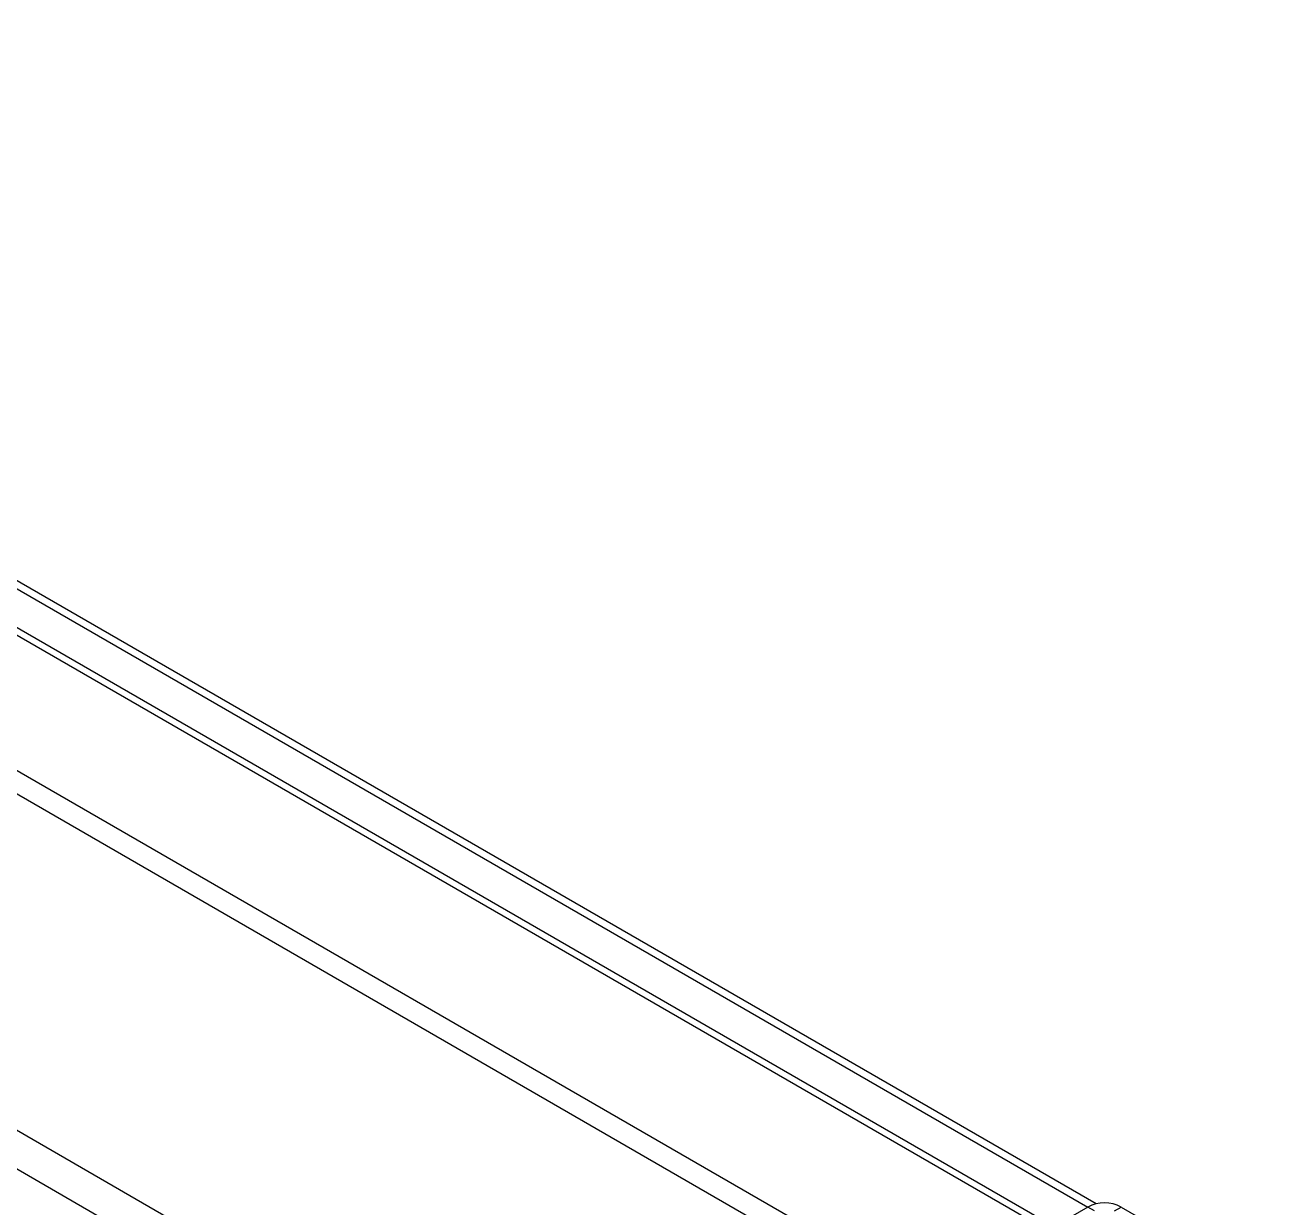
# Model space of a CAD drawing. Header units: millimetres. Extents: x -361 to 14022, y -1822 to 1455.
# Drawn here: x 4030.4 to 4046.85, y 905.7 to 921.28 of the extents above; entities that cross this region are included whole.
import ezdxf

# ---------------------------------------------------------------- set-up
doc = ezdxf.new("R2010")
doc.units = ezdxf.units.MM

msp = doc.modelspace()

# ---------------------------------------------------------------- linework, layer by layer
at = {"color": 7, "linetype": 'Continuous', "lineweight": 25}
for p, q in [((3978.127349, 943.96435), (4044.41861, 905.69522)), ((4044.529971, 905.736597), (3978.283586, 943.979821)), ((3977.685407, 943.709222), (4043.976668, 905.440092)), ((3977.685407, 943.607155), (4043.888265, 905.389058)), ((4038.231426, 902.123434), (3971.940165, 940.392564)), ((4037.789484, 901.868307), (3971.498223, 940.137437)), ((4044.41861, 905.69522), (4037.789484, 901.868307)), ((4044.506998, 905.644194), (4044.41861, 905.69522)), ((4044.772163, 905.644194), (4044.860552, 905.69522)), ((4044.860552, 905.69522), (4046.849289, 904.547146))]:
    msp.add_line(p, q, dxfattribs=at)
at = {"color": 8, "linetype": 'Continuous', "lineweight": 25}
for p, q in [((4041.102183, 905.211139), (3978.592979, 941.296934)), ((3978.516233, 941.03506), (4040.913785, 905.013721))]:
    msp.add_line(p, q, dxfattribs=at)
at = {"color": 7, "linetype": 'Continuous', "lineweight": 25}
msp.add_arc((4044.639581, 905.268747), 0.480319, 62.6096722, 117.3903278, dxfattribs=at)

doc.saveas('drawing.dxf')
